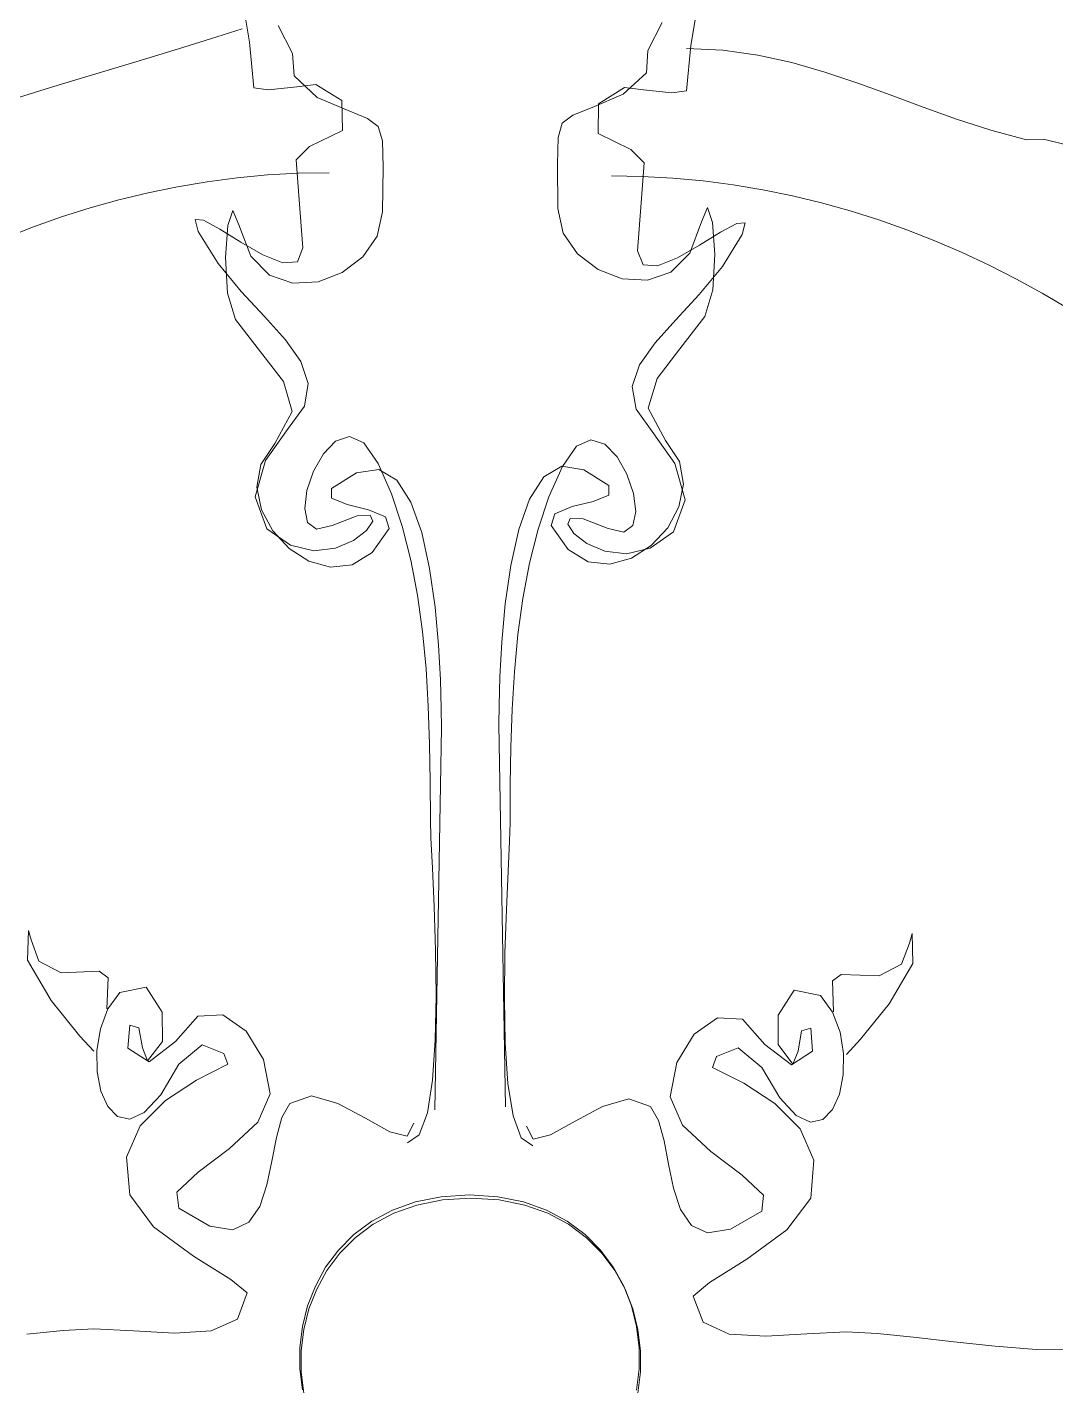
# Model space of a CAD drawing. Header units: centimetres. Extents: x -377343 to 693706, y 194584 to 813780.
# Drawn here: x 191518.46 to 191543.99, y 498829.31 to 498863.04 of the extents above; entities that cross this region are included whole.
import ezdxf

# ---------------------------------------------------------------- set-up
doc = ezdxf.new("R2010")
doc.units = ezdxf.units.CM
doc.layers.add('PIPA', color=11, linetype='Continuous')
doc.layers.add('TEXT', color=7, linetype='Continuous')

msp = doc.modelspace()

# ---------------------------------------------------------------- linework, layer by layer
at = {"layer": 'PIPA', "lineweight": 35, "extrusion": (0, 0.816497, 0.57735), "elevation": 193451.324}
msp.add_lwpolyline([(-421704.212, -325591.681), (-159560.265, -63447.734), (377343.333, -600351.331), (-158232.47, -1135927.133), (-693706.405, -600453.199), (-454216.825, -360963.619)], dxfattribs=at)
at = {"layer": 'TEXT', "color": 2, "linetype": 'Continuous', "lineweight": 13}
for p, q in [((191523.734, 498864.119), (191523.983, 498862.663)), ((191523.734, 498864.119), (191523.983, 498862.663)), ((191535.178, 498864.042), (191534.929, 498862.587)), ((191535.178, 498864.042), (191534.929, 498862.587)), ((191533.863, 498862.459), (191534.223, 498863.156)), ((191533.863, 498862.459), (191534.223, 498863.156)), ((191523.797, 498862.999), (191523.012, 498862.748)), ((191525.049, 498862.383), (191524.689, 498863.08)), ((191525.049, 498862.383), (191524.689, 498863.08)), ((191522.222, 498862.503), (191521.43, 498862.262)), ((191523.012, 498862.748), (191522.222, 498862.503)), ((191523.983, 498862.663), (191524.088, 498861.534)), ((191523.983, 498862.663), (191524.088, 498861.534)), ((191534.929, 498862.587), (191534.823, 498861.458)), ((191534.929, 498862.587), (191534.823, 498861.458)), ((191535.727, 498862.468), (191534.823, 498862.512)), ((191521.43, 498862.262), (191520.635, 498862.022)), ((191525.085, 498861.83), (191525.049, 498862.383)), ((191525.085, 498861.83), (191525.049, 498862.383)), ((191533.827, 498861.907), (191533.863, 498862.459)), ((191533.827, 498861.907), (191533.863, 498862.459)), ((191536.595, 498862.346), (191535.727, 498862.468)), ((191537.436, 498862.16), (191536.595, 498862.346)), ((191538.259, 498861.923), (191537.436, 498862.16)), ((191520.635, 498862.022), (191519.84, 498861.781)), ((191525.662, 498861.296), (191525.085, 498861.83)), ((191525.662, 498861.296), (191525.085, 498861.83)), ((191533.25, 498861.372), (191533.827, 498861.907)), ((191533.25, 498861.372), (191533.827, 498861.907)), ((191539.07, 498861.651), (191538.259, 498861.923)), ((191519.046, 498861.539), (191518.252, 498861.292)), ((191519.84, 498861.781), (191519.046, 498861.539)), ((191524.088, 498861.534), (191524.452, 498861.483)), ((191524.088, 498861.534), (191524.452, 498861.483)), ((191524.452, 498861.483), (191525.157, 498861.558)), ((191524.452, 498861.483), (191525.157, 498861.558)), ((191525.157, 498861.558), (191525.629, 498861.615)), ((191525.157, 498861.558), (191525.629, 498861.615)), ((191525.629, 498861.615), (191526.271, 498861.216)), ((191525.629, 498861.615), (191526.271, 498861.216)), ((191533.283, 498861.539), (191532.64, 498861.14)), ((191533.283, 498861.539), (191532.64, 498861.14)), ((191533.754, 498861.482), (191533.283, 498861.539)), ((191533.754, 498861.482), (191533.283, 498861.539)), ((191534.46, 498861.407), (191533.754, 498861.482)), ((191534.46, 498861.407), (191533.754, 498861.482)), ((191539.879, 498861.356), (191539.07, 498861.651)), ((191526.429, 498860.967), (191525.662, 498861.296)), ((191526.429, 498860.967), (191525.662, 498861.296)), ((191526.271, 498861.216), (191526.284, 498860.474)), ((191526.271, 498861.216), (191526.284, 498860.474)), ((191532.482, 498861.044), (191533.25, 498861.372)), ((191532.482, 498861.044), (191533.25, 498861.372)), ((191532.64, 498861.14), (191532.628, 498860.398)), ((191532.64, 498861.14), (191532.628, 498860.398)), ((191534.823, 498861.458), (191534.46, 498861.407)), ((191534.823, 498861.458), (191534.46, 498861.407)), ((191540.693, 498861.054), (191539.879, 498861.356)), ((191526.911, 498860.776), (191526.429, 498860.967)), ((191526.911, 498860.776), (191526.429, 498860.967)), ((191531.74, 498860.653), (191532.001, 498860.853)), ((191531.74, 498860.653), (191532.001, 498860.853)), ((191532.001, 498860.853), (191532.482, 498861.044)), ((191532.001, 498860.853), (191532.482, 498861.044)), ((191541.522, 498860.758), (191540.693, 498861.054)), ((191526.284, 498860.474), (191525.467, 498860.075)), ((191526.284, 498860.474), (191525.467, 498860.075)), ((191527.172, 498860.576), (191526.911, 498860.776)), ((191527.172, 498860.576), (191526.911, 498860.776)), ((191527.277, 498860.221), (191527.172, 498860.576)), ((191527.277, 498860.221), (191527.172, 498860.576)), ((191531.635, 498860.297), (191531.74, 498860.653)), ((191531.635, 498860.297), (191531.74, 498860.653)), ((191542.374, 498860.483), (191541.522, 498860.758)), ((191543.255, 498860.242), (191542.374, 498860.483)), ((191527.293, 498859.564), (191527.277, 498860.221)), ((191527.293, 498859.564), (191527.277, 498860.221)), ((191531.619, 498859.64), (191531.635, 498860.297)), ((191531.619, 498859.64), (191531.635, 498860.297)), ((191532.628, 498860.398), (191533.445, 498859.999)), ((191532.628, 498860.398), (191533.445, 498859.999)), ((191543.678, 498860.262), (191543.255, 498860.242)), ((191544.688, 498860.014), (191543.678, 498860.262)), ((191525.467, 498860.075), (191525.136, 498859.748)), ((191525.467, 498860.075), (191525.136, 498859.748)), ((191533.445, 498859.999), (191533.775, 498859.671)), ((191533.445, 498859.999), (191533.775, 498859.671)), ((191525.136, 498859.748), (191525.202, 498858.862)), ((191525.136, 498859.748), (191525.202, 498858.862)), ((191527.283, 498858.458), (191527.293, 498859.564)), ((191527.283, 498858.458), (191527.293, 498859.564)), ((191531.629, 498858.535), (191531.619, 498859.64)), ((191531.629, 498858.535), (191531.619, 498859.64)), ((191533.775, 498859.671), (191533.709, 498858.786)), ((191533.775, 498859.671), (191533.709, 498858.786)), ((191522.192, 498859.079), (191522.93, 498859.202)), ((191522.192, 498859.079), (191522.93, 498859.202)), ((191522.93, 498859.202), (191523.675, 498859.299)), ((191522.93, 498859.202), (191523.675, 498859.299)), ((191523.675, 498859.299), (191524.428, 498859.37)), ((191523.675, 498859.299), (191524.428, 498859.37)), ((191524.428, 498859.37), (191525.187, 498859.412)), ((191524.428, 498859.37), (191525.187, 498859.412)), ((191525.187, 498859.412), (191525.953, 498859.426)), ((191525.187, 498859.412), (191525.953, 498859.426)), ((191533.725, 498859.336), (191532.959, 498859.35)), ((191533.725, 498859.336), (191532.959, 498859.35)), ((191534.484, 498859.293), (191533.725, 498859.336)), ((191534.484, 498859.293), (191533.725, 498859.336)), ((191535.237, 498859.223), (191534.484, 498859.293)), ((191535.237, 498859.223), (191534.484, 498859.293)), ((191535.982, 498859.126), (191535.237, 498859.223)), ((191535.982, 498859.126), (191535.237, 498859.223)), ((191536.72, 498859.002), (191535.982, 498859.126)), ((191536.72, 498859.002), (191535.982, 498859.126)), ((191520.739, 498858.754), (191521.462, 498858.929)), ((191520.739, 498858.754), (191521.462, 498858.929)), ((191521.462, 498858.929), (191522.192, 498859.079)), ((191521.462, 498858.929), (191522.192, 498859.079)), ((191525.202, 498858.862), (191525.305, 498857.562)), ((191525.202, 498858.862), (191525.305, 498857.562)), ((191533.709, 498858.786), (191533.607, 498857.485)), ((191533.709, 498858.786), (191533.607, 498857.485)), ((191537.45, 498858.853), (191536.72, 498859.002)), ((191537.45, 498858.853), (191536.72, 498859.002)), ((191538.173, 498858.678), (191537.45, 498858.853)), ((191538.173, 498858.678), (191537.45, 498858.853)), ((191519.318, 498858.331), (191520.025, 498858.554)), ((191519.318, 498858.331), (191520.025, 498858.554)), ((191520.025, 498858.554), (191520.739, 498858.754)), ((191520.025, 498858.554), (191520.739, 498858.754)), ((191523.442, 498858.112), (191523.567, 498858.489)), ((191523.442, 498858.112), (191523.567, 498858.489)), ((191523.567, 498858.489), (191523.716, 498858.134)), ((191523.567, 498858.489), (191523.716, 498858.134)), ((191527.15, 498857.852), (191527.283, 498858.458)), ((191527.15, 498857.852), (191527.283, 498858.458)), ((191531.762, 498857.929), (191531.629, 498858.535)), ((191531.762, 498857.929), (191531.629, 498858.535)), ((191535.344, 498858.565), (191535.196, 498858.21)), ((191535.344, 498858.565), (191535.196, 498858.21)), ((191535.47, 498858.188), (191535.344, 498858.565)), ((191535.47, 498858.188), (191535.344, 498858.565)), ((191538.887, 498858.478), (191538.173, 498858.678)), ((191538.887, 498858.478), (191538.173, 498858.678)), ((191539.594, 498858.254), (191538.887, 498858.478)), ((191539.594, 498858.254), (191538.887, 498858.478)), ((191518.62, 498858.083), (191519.318, 498858.331)), ((191518.62, 498858.083), (191519.318, 498858.331)), ((191522.842, 498858.246), (191522.635, 498858.262)), ((191522.635, 498858.262), (191522.71, 498857.967)), ((191522.842, 498858.246), (191522.635, 498858.262)), ((191522.635, 498858.262), (191522.71, 498857.967)), ((191523.246, 498858.024), (191522.842, 498858.246)), ((191523.246, 498858.024), (191522.842, 498858.246)), ((191523.383, 498857.323), (191523.442, 498858.112)), ((191523.383, 498857.323), (191523.442, 498858.112)), ((191523.716, 498858.134), (191524.009, 498857.356)), ((191523.716, 498858.134), (191524.009, 498857.356)), ((191535.196, 498858.21), (191534.903, 498857.433)), ((191535.196, 498858.21), (191534.903, 498857.433)), ((191535.529, 498857.399), (191535.47, 498858.188)), ((191535.529, 498857.399), (191535.47, 498858.188)), ((191535.666, 498857.948), (191536.07, 498858.169)), ((191535.666, 498857.948), (191536.07, 498858.169)), ((191536.07, 498858.169), (191536.277, 498858.186)), ((191536.07, 498858.169), (191536.277, 498858.186)), ((191536.277, 498858.186), (191536.202, 498857.891)), ((191536.277, 498858.186), (191536.202, 498857.891)), ((191540.292, 498858.007), (191539.594, 498858.254)), ((191540.292, 498858.007), (191539.594, 498858.254)), ((191517.931, 498857.813), (191518.62, 498858.083)), ((191517.931, 498857.813), (191518.62, 498858.083)), ((191522.71, 498857.967), (191523.2, 498857.173)), ((191522.71, 498857.967), (191523.2, 498857.173)), ((191523.764, 498857.704), (191523.246, 498858.024)), ((191523.764, 498857.704), (191523.246, 498858.024)), ((191526.794, 498857.336), (191527.15, 498857.852)), ((191526.794, 498857.336), (191527.15, 498857.852)), ((191532.118, 498857.412), (191531.762, 498857.929)), ((191532.118, 498857.412), (191531.762, 498857.929)), ((191535.148, 498857.627), (191535.666, 498857.948)), ((191535.148, 498857.627), (191535.666, 498857.948)), ((191536.202, 498857.891), (191535.712, 498857.096)), ((191536.202, 498857.891), (191535.712, 498857.096)), ((191540.981, 498857.736), (191540.292, 498858.007)), ((191540.981, 498857.736), (191540.292, 498858.007)), ((191524.313, 498857.391), (191523.764, 498857.704)), ((191524.313, 498857.391), (191523.764, 498857.704)), ((191525.305, 498857.562), (191525.167, 498857.213)), ((191525.305, 498857.562), (191525.167, 498857.213)), ((191533.607, 498857.485), (191533.745, 498857.137)), ((191533.607, 498857.485), (191533.745, 498857.137)), ((191534.903, 498857.433), (191534.433, 498856.961)), ((191534.903, 498857.433), (191534.433, 498856.961)), ((191534.599, 498857.314), (191535.148, 498857.627)), ((191534.599, 498857.314), (191535.148, 498857.627)), ((191541.662, 498857.443), (191540.981, 498857.736)), ((191541.662, 498857.443), (191540.981, 498857.736)), ((191542.334, 498857.129), (191541.662, 498857.443)), ((191542.334, 498857.129), (191541.662, 498857.443)), ((191523.2, 498857.173), (191523.77, 498856.476)), ((191523.2, 498857.173), (191523.77, 498856.476)), ((191523.433, 498856.44), (191523.383, 498857.323)), ((191523.433, 498856.44), (191523.383, 498857.323)), ((191524.009, 498857.356), (191524.479, 498856.885)), ((191524.009, 498857.356), (191524.479, 498856.885)), ((191524.808, 498857.192), (191524.313, 498857.391)), ((191524.808, 498857.192), (191524.313, 498857.391)), ((191525.167, 498857.213), (191524.808, 498857.192)), ((191525.167, 498857.213), (191524.808, 498857.192)), ((191526.283, 498856.945), (191526.794, 498857.336)), ((191526.283, 498856.945), (191526.794, 498857.336)), ((191532.629, 498857.021), (191532.118, 498857.412)), ((191532.629, 498857.021), (191532.118, 498857.412)), ((191533.745, 498857.137), (191534.104, 498857.115)), ((191533.745, 498857.137), (191534.104, 498857.115)), ((191534.104, 498857.115), (191534.599, 498857.314)), ((191534.104, 498857.115), (191534.599, 498857.314)), ((191535.712, 498857.096), (191535.141, 498856.4)), ((191535.712, 498857.096), (191535.141, 498856.4)), ((191535.479, 498856.516), (191535.529, 498857.399)), ((191535.479, 498856.516), (191535.529, 498857.399)), ((191542.997, 498856.793), (191542.334, 498857.129)), ((191542.997, 498856.793), (191542.334, 498857.129)), ((191524.479, 498856.885), (191525.058, 498856.683)), ((191524.479, 498856.885), (191525.058, 498856.683)), ((191525.682, 498856.715), (191526.283, 498856.945)), ((191525.682, 498856.715), (191526.283, 498856.945)), ((191533.23, 498856.791), (191532.629, 498857.021)), ((191533.23, 498856.791), (191532.629, 498857.021)), ((191533.853, 498856.759), (191533.23, 498856.791)), ((191533.853, 498856.759), (191533.23, 498856.791)), ((191534.433, 498856.961), (191533.853, 498856.759)), ((191534.433, 498856.961), (191533.853, 498856.759)), ((191543.651, 498856.436), (191542.997, 498856.793)), ((191543.651, 498856.436), (191542.997, 498856.793)), ((191523.635, 498855.783), (191523.433, 498856.44)), ((191523.635, 498855.783), (191523.433, 498856.44)), ((191523.77, 498856.476), (191524.351, 498855.854)), ((191523.77, 498856.476), (191524.351, 498855.854)), ((191525.058, 498856.683), (191525.682, 498856.715)), ((191525.058, 498856.683), (191525.682, 498856.715)), ((191535.277, 498855.859), (191535.479, 498856.516)), ((191535.277, 498855.859), (191535.479, 498856.516)), ((191544.295, 498856.059), (191543.651, 498856.436)), ((191544.295, 498856.059), (191543.651, 498856.436)), ((191535.141, 498856.4), (191534.561, 498855.777)), ((191535.141, 498856.4), (191534.561, 498855.777)), ((191524.254, 498854.982), (191523.635, 498855.783)), ((191524.254, 498854.982), (191523.635, 498855.783)), ((191524.351, 498855.854), (191524.869, 498855.281)), ((191524.351, 498855.854), (191524.869, 498855.281)), ((191534.561, 498855.777), (191534.043, 498855.205)), ((191534.561, 498855.777), (191534.043, 498855.205)), ((191534.658, 498855.058), (191535.277, 498855.859)), ((191534.658, 498855.058), (191535.277, 498855.859)), ((191524.869, 498855.281), (191525.254, 498854.736)), ((191524.869, 498855.281), (191525.254, 498854.736)), ((191534.043, 498855.205), (191533.658, 498854.66)), ((191534.043, 498855.205), (191533.658, 498854.66)), ((191534.091, 498854.319), (191534.658, 498855.058)), ((191534.091, 498854.319), (191534.658, 498855.058)), ((191524.821, 498854.242), (191524.254, 498854.982)), ((191524.821, 498854.242), (191524.254, 498854.982)), ((191525.254, 498854.736), (191525.435, 498854.193)), ((191525.254, 498854.736), (191525.435, 498854.193)), ((191533.658, 498854.66), (191533.477, 498854.117)), ((191533.658, 498854.66), (191533.477, 498854.117)), ((191525.037, 498853.502), (191524.821, 498854.242)), ((191525.037, 498853.502), (191524.821, 498854.242)), ((191525.435, 498854.193), (191525.341, 498853.63)), ((191525.435, 498854.193), (191525.341, 498853.63)), ((191533.477, 498854.117), (191533.571, 498853.553)), ((191533.477, 498854.117), (191533.571, 498853.553)), ((191533.875, 498853.579), (191534.091, 498854.319)), ((191533.875, 498853.579), (191534.091, 498854.319)), ((191524.608, 498852.702), (191525.037, 498853.502)), ((191524.608, 498852.702), (191525.037, 498853.502)), ((191525.341, 498853.63), (191524.899, 498853.021)), ((191525.341, 498853.63), (191524.899, 498853.021)), ((191533.571, 498853.553), (191534.013, 498852.945)), ((191533.571, 498853.553), (191534.013, 498852.945)), ((191534.304, 498852.778), (191533.875, 498853.579)), ((191534.304, 498852.778), (191533.875, 498853.579)), ((191524.26, 498852.181), (191524.608, 498852.702)), ((191524.26, 498852.181), (191524.608, 498852.702)), ((191524.899, 498853.021), (191524.377, 498852.283)), ((191524.899, 498853.021), (191524.377, 498852.283)), ((191525.812, 498852.451), (191526.117, 498852.762)), ((191525.812, 498852.451), (191526.117, 498852.762)), ((191526.117, 498852.762), (191526.46, 498852.875)), ((191526.117, 498852.762), (191526.46, 498852.875)), ((191526.46, 498852.875), (191526.818, 498852.717)), ((191526.46, 498852.875), (191526.818, 498852.717)), ((191526.818, 498852.717), (191527.169, 498852.211)), ((191526.818, 498852.717), (191527.169, 498852.211)), ((191532.452, 498852.799), (191532.094, 498852.641)), ((191532.452, 498852.799), (191532.094, 498852.641)), ((191532.795, 498852.685), (191532.452, 498852.799)), ((191532.795, 498852.685), (191532.452, 498852.799)), ((191534.013, 498852.945), (191534.535, 498852.206)), ((191534.013, 498852.945), (191534.535, 498852.206)), ((191534.651, 498852.257), (191534.304, 498852.778)), ((191534.651, 498852.257), (191534.304, 498852.778)), ((191525.568, 498852.018), (191525.812, 498852.451)), ((191525.568, 498852.018), (191525.812, 498852.451)), ((191532.094, 498852.641), (191531.743, 498852.134)), ((191532.094, 498852.641), (191531.743, 498852.134)), ((191533.099, 498852.374), (191532.795, 498852.685)), ((191533.099, 498852.374), (191532.795, 498852.685)), ((191533.344, 498851.942), (191533.099, 498852.374)), ((191533.344, 498851.942), (191533.099, 498852.374)), ((191524.377, 498852.283), (191524.124, 498851.382)), ((191524.377, 498852.283), (191524.124, 498851.382)), ((191524.164, 498851.619), (191524.26, 498852.181)), ((191524.164, 498851.619), (191524.26, 498852.181)), ((191527.186, 498852.062), (191526.635, 498851.972)), ((191527.186, 498852.062), (191526.635, 498851.972)), ((191527.169, 498852.211), (191527.501, 498851.455)), ((191527.169, 498852.211), (191527.501, 498851.455)), ((191527.632, 498851.797), (191527.186, 498852.062)), ((191527.632, 498851.797), (191527.186, 498852.062)), ((191531.28, 498851.873), (191531.726, 498852.138)), ((191531.28, 498851.873), (191531.726, 498852.138)), ((191531.743, 498852.134), (191531.411, 498851.379)), ((191531.743, 498852.134), (191531.411, 498851.379)), ((191531.726, 498852.138), (191532.277, 498852.048)), ((191531.726, 498852.138), (191532.277, 498852.048)), ((191532.277, 498852.048), (191532.898, 498851.659)), ((191532.277, 498852.048), (191532.898, 498851.659)), ((191534.535, 498852.206), (191534.787, 498851.305)), ((191534.535, 498852.206), (191534.787, 498851.305)), ((191534.748, 498851.695), (191534.651, 498852.257)), ((191534.748, 498851.695), (191534.651, 498852.257)), ((191525.406, 498851.539), (191525.568, 498852.018)), ((191525.406, 498851.539), (191525.568, 498852.018)), ((191526.635, 498851.972), (191526.014, 498851.583)), ((191526.635, 498851.972), (191526.014, 498851.583)), ((191527.984, 498851.25), (191527.632, 498851.797)), ((191527.984, 498851.25), (191527.632, 498851.797)), ((191530.928, 498851.326), (191531.28, 498851.873)), ((191530.928, 498851.326), (191531.28, 498851.873)), ((191533.505, 498851.463), (191533.344, 498851.942)), ((191533.505, 498851.463), (191533.344, 498851.942)), ((191534.636, 498851.133), (191534.748, 498851.695)), ((191534.636, 498851.133), (191534.748, 498851.695)), ((191524.124, 498851.382), (191524.413, 498850.589)), ((191524.124, 498851.382), (191524.413, 498850.589)), ((191524.276, 498851.056), (191524.164, 498851.619)), ((191524.276, 498851.056), (191524.164, 498851.619)), ((191525.35, 498851.09), (191525.406, 498851.539)), ((191525.35, 498851.09), (191525.406, 498851.539)), ((191526.014, 498851.583), (191526.016, 498851.345)), ((191526.014, 498851.583), (191526.016, 498851.345)), ((191526.016, 498851.345), (191526.402, 498851.192)), ((191526.016, 498851.345), (191526.402, 498851.192)), ((191527.501, 498851.455), (191527.771, 498850.653)), ((191527.501, 498851.455), (191527.771, 498850.653)), ((191531.411, 498851.379), (191531.141, 498850.577)), ((191531.411, 498851.379), (191531.141, 498850.577)), ((191532.896, 498851.421), (191532.51, 498851.268)), ((191532.896, 498851.421), (191532.51, 498851.268)), ((191532.898, 498851.659), (191532.896, 498851.421)), ((191532.898, 498851.659), (191532.896, 498851.421)), ((191533.562, 498851.013), (191533.505, 498851.463)), ((191533.562, 498851.013), (191533.505, 498851.463)), ((191524.556, 498850.535), (191524.276, 498851.056)), ((191524.556, 498850.535), (191524.276, 498851.056)), ((191525.421, 498850.745), (191525.35, 498851.09)), ((191525.421, 498850.745), (191525.35, 498851.09)), ((191526.402, 498851.192), (191526.929, 498851.059)), ((191526.402, 498851.192), (191526.929, 498851.059)), ((191526.929, 498851.059), (191527.357, 498850.882)), ((191526.929, 498851.059), (191527.357, 498850.882)), ((191528.252, 498850.493), (191527.984, 498851.25)), ((191528.252, 498850.493), (191527.984, 498851.25)), ((191530.66, 498850.57), (191530.928, 498851.326)), ((191530.66, 498850.57), (191530.928, 498851.326)), ((191531.983, 498851.136), (191531.555, 498850.958)), ((191531.983, 498851.136), (191531.555, 498850.958)), ((191532.51, 498851.268), (191531.983, 498851.136)), ((191532.51, 498851.268), (191531.983, 498851.136)), ((191533.491, 498850.668), (191533.562, 498851.013)), ((191533.491, 498850.668), (191533.562, 498851.013)), ((191534.356, 498850.612), (191534.636, 498851.133)), ((191534.356, 498850.612), (191534.636, 498851.133)), ((191534.787, 498851.305), (191534.499, 498850.513)), ((191534.787, 498851.305), (191534.499, 498850.513)), ((191525.641, 498850.58), (191525.421, 498850.745)), ((191525.641, 498850.58), (191525.421, 498850.745)), ((191526.034, 498850.67), (191525.641, 498850.58)), ((191526.034, 498850.67), (191525.641, 498850.58)), ((191526.654, 498850.91), (191526.034, 498850.67)), ((191526.654, 498850.91), (191526.034, 498850.67)), ((191526.974, 498850.922), (191526.654, 498850.91)), ((191526.974, 498850.922), (191526.654, 498850.91)), ((191526.886, 498850.543), (191527.037, 498850.775)), ((191526.886, 498850.543), (191527.037, 498850.775)), ((191527.037, 498850.775), (191526.974, 498850.922)), ((191527.037, 498850.775), (191526.974, 498850.922)), ((191527.357, 498850.882), (191527.446, 498850.594)), ((191527.357, 498850.882), (191527.446, 498850.594)), ((191531.555, 498850.958), (191531.466, 498850.67)), ((191531.555, 498850.958), (191531.466, 498850.67)), ((191531.466, 498850.67), (191531.885, 498850.075)), ((191531.466, 498850.67), (191531.885, 498850.075)), ((191531.875, 498850.699), (191531.938, 498850.845)), ((191531.875, 498850.699), (191531.938, 498850.845)), ((191532.026, 498850.467), (191531.875, 498850.699)), ((191532.026, 498850.467), (191531.875, 498850.699)), ((191531.938, 498850.845), (191532.258, 498850.834)), ((191531.938, 498850.845), (191532.258, 498850.834)), ((191532.258, 498850.834), (191532.878, 498850.594)), ((191532.258, 498850.834), (191532.878, 498850.594)), ((191524.413, 498850.589), (191524.994, 498850.181)), ((191524.413, 498850.589), (191524.994, 498850.181)), ((191524.963, 498850.097), (191524.556, 498850.535)), ((191524.963, 498850.097), (191524.556, 498850.535)), ((191526.564, 498850.296), (191526.886, 498850.543)), ((191526.564, 498850.296), (191526.886, 498850.543)), ((191527.446, 498850.594), (191527.027, 498849.998)), ((191527.446, 498850.594), (191527.027, 498849.998)), ((191527.771, 498850.653), (191527.986, 498849.811)), ((191527.771, 498850.653), (191527.986, 498849.811)), ((191528.449, 498849.601), (191528.252, 498850.493)), ((191528.449, 498849.601), (191528.252, 498850.493)), ((191530.463, 498849.677), (191530.66, 498850.57)), ((191530.463, 498849.677), (191530.66, 498850.57)), ((191531.141, 498850.577), (191530.926, 498849.735)), ((191531.141, 498850.577), (191530.926, 498849.735)), ((191532.348, 498850.22), (191532.026, 498850.467)), ((191532.348, 498850.22), (191532.026, 498850.467)), ((191532.878, 498850.594), (191533.271, 498850.503)), ((191532.878, 498850.594), (191533.271, 498850.503)), ((191533.271, 498850.503), (191533.491, 498850.668)), ((191533.271, 498850.503), (191533.491, 498850.668)), ((191534.499, 498850.513), (191533.918, 498850.104)), ((191534.499, 498850.513), (191533.918, 498850.104)), ((191533.949, 498850.174), (191534.356, 498850.612)), ((191533.949, 498850.174), (191534.356, 498850.612)), ((191525.454, 498849.783), (191524.963, 498850.097)), ((191525.454, 498849.783), (191524.963, 498850.097)), ((191524.994, 498850.181), (191525.575, 498850.043)), ((191524.994, 498850.181), (191525.575, 498850.043)), ((191525.575, 498850.043), (191526.112, 498850.106)), ((191525.575, 498850.043), (191526.112, 498850.106)), ((191526.112, 498850.106), (191526.564, 498850.296)), ((191526.112, 498850.106), (191526.564, 498850.296)), ((191527.027, 498849.998), (191526.528, 498849.692)), ((191527.027, 498849.998), (191526.528, 498849.692)), ((191531.885, 498850.075), (191532.384, 498849.769)), ((191531.885, 498850.075), (191532.384, 498849.769)), ((191532.8, 498850.029), (191532.348, 498850.22)), ((191532.8, 498850.029), (191532.348, 498850.22)), ((191533.337, 498849.967), (191532.8, 498850.029)), ((191533.337, 498849.967), (191532.8, 498850.029)), ((191533.918, 498850.104), (191533.337, 498849.967)), ((191533.918, 498850.104), (191533.337, 498849.967)), ((191533.458, 498849.859), (191533.949, 498850.174)), ((191533.458, 498849.859), (191533.949, 498850.174)), ((191525.99, 498849.634), (191525.454, 498849.783)), ((191525.99, 498849.634), (191525.454, 498849.783)), ((191526.528, 498849.692), (191525.99, 498849.634)), ((191526.528, 498849.692), (191525.99, 498849.634)), ((191527.986, 498849.811), (191528.151, 498848.936)), ((191527.986, 498849.811), (191528.151, 498848.936)), ((191530.327, 498848.721), (191530.463, 498849.677)), ((191530.327, 498848.721), (191530.463, 498849.677)), ((191530.926, 498849.735), (191530.761, 498848.86)), ((191530.926, 498849.735), (191530.761, 498848.86)), ((191532.384, 498849.769), (191532.922, 498849.711)), ((191532.384, 498849.769), (191532.922, 498849.711)), ((191532.922, 498849.711), (191533.458, 498849.859)), ((191532.922, 498849.711), (191533.458, 498849.859)), ((191528.584, 498848.645), (191528.449, 498849.601)), ((191528.584, 498848.645), (191528.449, 498849.601)), ((191528.151, 498848.936), (191528.274, 498848.035)), ((191528.151, 498848.936), (191528.274, 498848.035)), ((191530.241, 498847.775), (191530.327, 498848.721)), ((191530.241, 498847.775), (191530.327, 498848.721)), ((191530.761, 498848.86), (191530.638, 498847.959)), ((191530.761, 498848.86), (191530.638, 498847.959)), ((191528.67, 498847.699), (191528.584, 498848.645)), ((191528.67, 498847.699), (191528.584, 498848.645)), ((191528.274, 498848.035), (191528.36, 498847.114)), ((191528.274, 498848.035), (191528.36, 498847.114)), ((191528.718, 498846.835), (191528.67, 498847.699)), ((191528.718, 498846.835), (191528.67, 498847.699)), ((191530.194, 498846.911), (191530.241, 498847.775)), ((191530.194, 498846.911), (191530.241, 498847.775)), ((191530.638, 498847.959), (191530.552, 498847.038)), ((191530.638, 498847.959), (191530.552, 498847.038)), ((191528.36, 498847.114), (191528.416, 498846.181)), ((191528.36, 498847.114), (191528.416, 498846.181)), ((191530.552, 498847.038), (191530.496, 498846.105)), ((191530.552, 498847.038), (191530.496, 498846.105)), ((191528.738, 498846.127), (191528.718, 498846.835)), ((191528.738, 498846.127), (191528.718, 498846.835)), ((191530.173, 498846.204), (191530.194, 498846.911)), ((191530.173, 498846.204), (191530.194, 498846.911)), ((191528.416, 498846.181), (191528.448, 498845.242)), ((191528.416, 498846.181), (191528.448, 498845.242)), ((191528.743, 498845.648), (191528.738, 498846.127)), ((191528.743, 498845.648), (191528.738, 498846.127)), ((191530.169, 498845.725), (191530.173, 498846.204)), ((191530.169, 498845.725), (191530.173, 498846.204)), ((191530.496, 498846.105), (191530.463, 498845.166)), ((191530.496, 498846.105), (191530.463, 498845.166)), ((191528.581, 498836.162), (191528.743, 498845.648)), ((191528.581, 498836.162), (191528.743, 498845.648)), ((191530.331, 498836.239), (191530.169, 498845.725)), ((191530.331, 498836.239), (191530.169, 498845.725)), ((191528.448, 498845.242), (191528.463, 498844.304)), ((191528.448, 498845.242), (191528.463, 498844.304)), ((191530.463, 498845.166), (191530.449, 498844.227)), ((191530.463, 498845.166), (191530.449, 498844.227)), ((191528.463, 498844.304), (191528.467, 498843.373)), ((191528.463, 498844.304), (191528.467, 498843.373)), ((191530.449, 498844.227), (191530.445, 498843.297)), ((191530.449, 498844.227), (191530.445, 498843.297)), ((191528.467, 498843.373), (191528.481, 498842.912)), ((191528.467, 498843.373), (191528.481, 498842.912)), ((191530.445, 498843.297), (191530.431, 498842.836)), ((191530.445, 498843.297), (191530.431, 498842.836)), ((191528.481, 498842.912), (191528.517, 498842.165)), ((191528.481, 498842.912), (191528.517, 498842.165)), ((191530.431, 498842.836), (191530.395, 498842.089)), ((191530.431, 498842.836), (191530.395, 498842.089)), ((191528.517, 498842.165), (191528.559, 498841.21)), ((191528.517, 498842.165), (191528.559, 498841.21)), ((191530.395, 498842.089), (191530.353, 498841.134)), ((191530.395, 498842.089), (191530.353, 498841.134)), ((191528.559, 498841.21), (191528.594, 498840.128)), ((191528.559, 498841.21), (191528.594, 498840.128)), ((191530.353, 498841.134), (191530.318, 498840.051)), ((191530.353, 498841.134), (191530.318, 498840.051)), ((191518.474, 498839.874), (191518.494, 498840.617)), ((191518.474, 498839.874), (191518.494, 498840.617)), ((191518.494, 498840.617), (191518.56, 498840.379)), ((191518.494, 498840.617), (191518.56, 498840.379)), ((191518.56, 498840.379), (191518.752, 498839.854)), ((191518.56, 498840.379), (191518.752, 498839.854)), ((191540.352, 498840.303), (191540.159, 498839.778)), ((191540.352, 498840.303), (191540.159, 498839.778)), ((191540.418, 498840.54), (191540.352, 498840.303)), ((191540.418, 498840.54), (191540.352, 498840.303)), ((191540.438, 498839.798), (191540.418, 498840.54)), ((191540.438, 498839.798), (191540.418, 498840.54)), ((191528.594, 498840.128), (191528.608, 498838.995)), ((191528.594, 498840.128), (191528.608, 498838.995)), ((191530.318, 498840.051), (191530.303, 498838.919)), ((191530.318, 498840.051), (191530.303, 498838.919)), ((191519.062, 498838.874), (191518.474, 498839.874)), ((191519.062, 498838.874), (191518.474, 498839.874)), ((191518.752, 498839.854), (191519.305, 498839.563)), ((191518.752, 498839.854), (191519.305, 498839.563)), ((191519.305, 498839.563), (191520.248, 498839.602)), ((191519.305, 498839.563), (191520.248, 498839.602)), ((191520.248, 498839.602), (191520.47, 498839.443)), ((191520.248, 498839.602), (191520.47, 498839.443)), ((191540.159, 498839.778), (191539.607, 498839.486)), ((191540.159, 498839.778), (191539.607, 498839.486)), ((191539.85, 498838.797), (191540.438, 498839.798)), ((191539.85, 498838.797), (191540.438, 498839.798)), ((191520.47, 498839.443), (191520.44, 498838.671)), ((191520.47, 498839.443), (191520.44, 498838.671)), ((191520.764, 498839.076), (191521.416, 498839.211)), ((191520.764, 498839.076), (191521.416, 498839.211)), ((191521.416, 498839.211), (191521.815, 498838.59)), ((191521.416, 498839.211), (191521.815, 498838.59)), ((191538.664, 498839.525), (191538.442, 498839.366)), ((191538.664, 498839.525), (191538.442, 498839.366)), ((191538.442, 498839.366), (191538.472, 498838.594)), ((191538.442, 498839.366), (191538.472, 498838.594)), ((191539.607, 498839.486), (191538.664, 498839.525)), ((191539.607, 498839.486), (191538.664, 498839.525)), ((191519.771, 498837.994), (191519.062, 498838.874)), ((191519.771, 498837.994), (191519.062, 498838.874)), ((191520.468, 498838.666), (191520.764, 498839.076)), ((191520.468, 498838.666), (191520.764, 498839.076)), ((191528.608, 498838.995), (191528.589, 498837.892)), ((191528.608, 498838.995), (191528.589, 498837.892)), ((191530.303, 498838.919), (191530.323, 498837.816)), ((191530.303, 498838.919), (191530.323, 498837.816)), ((191537.496, 498839.135), (191537.097, 498838.513)), ((191537.496, 498839.135), (191537.097, 498838.513)), ((191538.148, 498839), (191537.496, 498839.135)), ((191538.148, 498839), (191537.496, 498839.135)), ((191538.444, 498838.589), (191538.148, 498839)), ((191538.444, 498838.589), (191538.148, 498839)), ((191520.28, 498838.171), (191520.468, 498838.666)), ((191520.28, 498838.171), (191520.468, 498838.666)), ((191521.815, 498838.59), (191521.818, 498837.86)), ((191521.815, 498838.59), (191521.818, 498837.86)), ((191538.632, 498838.094), (191538.444, 498838.589)), ((191538.632, 498838.094), (191538.444, 498838.589)), ((191539.141, 498837.918), (191539.85, 498838.797)), ((191539.141, 498837.918), (191539.85, 498838.797)), ((191521.008, 498838.265), (191520.959, 498837.692)), ((191521.008, 498838.265), (191520.959, 498837.692)), ((191521.237, 498838.202), (191521.008, 498838.265)), ((191521.237, 498838.202), (191521.008, 498838.265)), ((191521.322, 498837.698), (191521.237, 498838.202)), ((191521.322, 498837.698), (191521.237, 498838.202)), ((191522.143, 498837.86), (191522.698, 498838.488)), ((191522.143, 498837.86), (191522.698, 498838.488)), ((191522.698, 498838.488), (191523.32, 498838.524)), ((191522.698, 498838.488), (191523.32, 498838.524)), ((191523.32, 498838.524), (191523.9, 498838.117)), ((191523.32, 498838.524), (191523.9, 498838.117)), ((191535.591, 498838.448), (191535.012, 498838.041)), ((191535.591, 498838.448), (191535.012, 498838.041)), ((191536.213, 498838.412), (191535.591, 498838.448)), ((191536.213, 498838.412), (191535.591, 498838.448)), ((191536.769, 498837.784), (191536.213, 498838.412)), ((191536.769, 498837.784), (191536.213, 498838.412)), ((191537.097, 498838.513), (191537.094, 498837.784)), ((191537.097, 498838.513), (191537.094, 498837.784)), ((191520.116, 498837.617), (191519.771, 498837.994)), ((191520.116, 498837.617), (191519.771, 498837.994)), ((191520.193, 498837.637), (191520.28, 498838.171)), ((191520.193, 498837.637), (191520.28, 498838.171)), ((191521.818, 498837.86), (191521.452, 498837.376)), ((191521.818, 498837.86), (191521.452, 498837.376)), ((191521.488, 498837.353), (191522.143, 498837.86)), ((191521.488, 498837.353), (191522.143, 498837.86)), ((191523.9, 498838.117), (191524.327, 498837.414)), ((191523.9, 498838.117), (191524.327, 498837.414)), ((191528.589, 498837.892), (191528.522, 498836.897)), ((191528.589, 498837.892), (191528.522, 498836.897)), ((191535.012, 498838.041), (191534.585, 498837.337)), ((191535.012, 498838.041), (191534.585, 498837.337)), ((191537.59, 498837.622), (191537.675, 498838.126)), ((191537.59, 498837.622), (191537.675, 498838.126)), ((191537.675, 498838.126), (191537.904, 498838.189)), ((191537.675, 498838.126), (191537.904, 498838.189)), ((191537.904, 498838.189), (191537.952, 498837.616)), ((191537.904, 498838.189), (191537.952, 498837.616)), ((191538.719, 498837.56), (191538.632, 498838.094)), ((191538.719, 498837.56), (191538.632, 498838.094)), ((191538.796, 498837.54), (191539.141, 498837.918)), ((191538.796, 498837.54), (191539.141, 498837.918)), ((191520.2, 498837.107), (191520.193, 498837.637)), ((191520.2, 498837.107), (191520.193, 498837.637)), ((191520.959, 498837.692), (191521.488, 498837.353)), ((191520.959, 498837.692), (191521.488, 498837.353)), ((191521.452, 498837.376), (191521.322, 498837.698)), ((191521.452, 498837.376), (191521.322, 498837.698)), ((191522.809, 498837.779), (191522.224, 498837.293)), ((191522.809, 498837.779), (191522.224, 498837.293)), ((191523.341, 498837.563), (191522.809, 498837.779)), ((191523.341, 498837.563), (191522.809, 498837.779)), ((191523.44, 498837.293), (191523.341, 498837.563)), ((191523.44, 498837.293), (191523.341, 498837.563)), ((191530.323, 498837.816), (191530.39, 498836.82)), ((191530.323, 498837.816), (191530.39, 498836.82)), ((191535.571, 498837.486), (191536.103, 498837.703)), ((191535.571, 498837.486), (191536.103, 498837.703)), ((191536.103, 498837.703), (191536.688, 498837.216)), ((191536.103, 498837.703), (191536.688, 498837.216)), ((191537.424, 498837.276), (191536.769, 498837.784)), ((191537.424, 498837.276), (191536.769, 498837.784)), ((191537.094, 498837.784), (191537.46, 498837.3)), ((191537.094, 498837.784), (191537.46, 498837.3)), ((191537.952, 498837.616), (191537.424, 498837.276)), ((191537.952, 498837.616), (191537.424, 498837.276)), ((191537.46, 498837.3), (191537.59, 498837.622)), ((191537.46, 498837.3), (191537.59, 498837.622)), ((191538.712, 498837.031), (191538.719, 498837.56)), ((191538.712, 498837.031), (191538.719, 498837.56)), ((191522.224, 498837.293), (191521.777, 498836.537)), ((191522.224, 498837.293), (191521.777, 498836.537)), ((191522.665, 498836.901), (191523.44, 498837.293)), ((191522.665, 498836.901), (191523.44, 498837.293)), ((191524.327, 498837.414), (191524.494, 498836.563)), ((191524.327, 498837.414), (191524.494, 498836.563)), ((191534.585, 498837.337), (191534.418, 498836.487)), ((191534.585, 498837.337), (191534.418, 498836.487)), ((191535.472, 498837.216), (191535.571, 498837.486)), ((191535.472, 498837.216), (191535.571, 498837.486)), ((191536.246, 498836.824), (191535.472, 498837.216)), ((191536.246, 498836.824), (191535.472, 498837.216)), ((191536.688, 498837.216), (191537.135, 498836.461)), ((191536.688, 498837.216), (191537.135, 498836.461)), ((191520.293, 498836.628), (191520.2, 498837.107)), ((191520.293, 498836.628), (191520.2, 498837.107)), ((191521.895, 498836.396), (191522.665, 498836.901)), ((191521.895, 498836.396), (191522.665, 498836.901)), ((191528.522, 498836.897), (191528.394, 498836.088)), ((191528.522, 498836.897), (191528.394, 498836.088)), ((191538.619, 498836.552), (191538.712, 498837.031)), ((191538.619, 498836.552), (191538.712, 498837.031)), ((191520.464, 498836.243), (191520.293, 498836.628)), ((191520.464, 498836.243), (191520.293, 498836.628)), ((191521.777, 498836.537), (191521.37, 498836.099)), ((191521.777, 498836.537), (191521.37, 498836.099)), ((191524.494, 498836.563), (191524.188, 498835.855)), ((191524.494, 498836.563), (191524.188, 498835.855)), ((191524.98, 498836.32), (191525.518, 498836.509)), ((191524.98, 498836.32), (191525.518, 498836.509)), ((191525.518, 498836.509), (191526.175, 498836.32)), ((191525.518, 498836.509), (191526.175, 498836.32)), ((191530.39, 498836.82), (191530.518, 498836.012)), ((191530.39, 498836.82), (191530.518, 498836.012)), ((191537.017, 498836.32), (191536.246, 498836.824)), ((191537.017, 498836.32), (191536.246, 498836.824)), ((191538.448, 498836.167), (191538.619, 498836.552)), ((191538.448, 498836.167), (191538.619, 498836.552)), ((191520.705, 498835.997), (191520.464, 498836.243)), ((191520.705, 498835.997), (191520.464, 498836.243)), ((191521.268, 498835.763), (191521.895, 498836.396)), ((191521.268, 498835.763), (191521.895, 498836.396)), ((191524.782, 498835.974), (191524.98, 498836.32)), ((191524.782, 498835.974), (191524.98, 498836.32)), ((191526.175, 498836.32), (191526.855, 498835.955)), ((191526.175, 498836.32), (191526.855, 498835.955)), ((191532.736, 498836.243), (191532.057, 498835.878)), ((191532.736, 498836.243), (191532.057, 498835.878)), ((191533.394, 498836.432), (191532.736, 498836.243)), ((191533.394, 498836.432), (191532.736, 498836.243)), ((191533.932, 498836.243), (191533.394, 498836.432)), ((191533.932, 498836.243), (191533.394, 498836.432)), ((191534.13, 498835.898), (191533.932, 498836.243)), ((191534.13, 498835.898), (191533.932, 498836.243)), ((191534.418, 498836.487), (191534.724, 498835.779)), ((191534.418, 498836.487), (191534.724, 498835.779)), ((191537.644, 498835.687), (191537.017, 498836.32)), ((191537.644, 498835.687), (191537.017, 498836.32)), ((191537.135, 498836.461), (191537.542, 498836.023)), ((191537.135, 498836.461), (191537.542, 498836.023)), ((191538.206, 498835.92), (191538.448, 498836.167)), ((191538.206, 498835.92), (191538.448, 498836.167)), ((191521.01, 498835.934), (191520.705, 498835.997)), ((191521.01, 498835.934), (191520.705, 498835.997)), ((191521.37, 498836.099), (191521.01, 498835.934)), ((191521.37, 498836.099), (191521.01, 498835.934)), ((191524.188, 498835.855), (191523.485, 498835.202)), ((191524.188, 498835.855), (191523.485, 498835.202)), ((191524.646, 498835.474), (191524.782, 498835.974)), ((191524.646, 498835.474), (191524.782, 498835.974)), ((191526.855, 498835.955), (191527.461, 498835.617)), ((191526.855, 498835.955), (191527.461, 498835.617)), ((191527.895, 498835.509), (191528.061, 498835.833)), ((191527.895, 498835.509), (191528.061, 498835.833)), ((191528.394, 498836.088), (191528.191, 498835.545)), ((191528.394, 498836.088), (191528.191, 498835.545)), ((191530.518, 498836.012), (191530.721, 498835.469)), ((191530.518, 498836.012), (191530.721, 498835.469)), ((191532.057, 498835.878), (191531.451, 498835.541)), ((191532.057, 498835.878), (191531.451, 498835.541)), ((191534.265, 498835.397), (191534.13, 498835.898)), ((191534.265, 498835.397), (191534.13, 498835.898)), ((191537.542, 498836.023), (191537.902, 498835.858)), ((191537.542, 498836.023), (191537.902, 498835.858)), ((191537.902, 498835.858), (191538.206, 498835.92)), ((191537.902, 498835.858), (191538.206, 498835.92)), ((191520.926, 498834.986), (191521.268, 498835.763)), ((191520.926, 498834.986), (191521.268, 498835.763)), ((191527.461, 498835.617), (191527.895, 498835.509)), ((191527.461, 498835.617), (191527.895, 498835.509)), ((191528.191, 498835.545), (191527.899, 498835.347)), ((191528.191, 498835.545), (191527.899, 498835.347)), ((191531.017, 498835.433), (191530.851, 498835.757)), ((191531.017, 498835.433), (191530.851, 498835.757)), ((191531.451, 498835.541), (191531.017, 498835.433)), ((191531.451, 498835.541), (191531.017, 498835.433)), ((191534.724, 498835.779), (191535.427, 498835.126)), ((191534.724, 498835.779), (191535.427, 498835.126)), ((191537.986, 498834.91), (191537.644, 498835.687)), ((191537.986, 498834.91), (191537.644, 498835.687)), ((191523.485, 498835.202), (191522.708, 498834.619)), ((191523.485, 498835.202), (191522.708, 498834.619)), ((191524.536, 498834.89), (191524.646, 498835.474)), ((191524.536, 498834.89), (191524.646, 498835.474)), ((191530.721, 498835.469), (191531.013, 498835.27)), ((191530.721, 498835.469), (191531.013, 498835.27)), ((191534.376, 498834.814), (191534.265, 498835.397)), ((191534.376, 498834.814), (191534.265, 498835.397)), ((191521.008, 498834.049), (191520.926, 498834.986)), ((191521.008, 498834.049), (191520.926, 498834.986)), ((191524.411, 498834.297), (191524.536, 498834.89)), ((191524.411, 498834.297), (191524.536, 498834.89)), ((191535.427, 498835.126), (191536.204, 498834.543)), ((191535.427, 498835.126), (191536.204, 498834.543)), ((191537.904, 498833.973), (191537.986, 498834.91)), ((191537.904, 498833.973), (191537.986, 498834.91)), ((191522.708, 498834.619), (191522.18, 498834.121)), ((191522.708, 498834.619), (191522.18, 498834.121)), ((191534.501, 498834.22), (191534.376, 498834.814)), ((191534.501, 498834.22), (191534.376, 498834.814)), ((191536.204, 498834.543), (191536.732, 498834.045)), ((191536.204, 498834.543), (191536.732, 498834.045)), ((191524.234, 498833.766), (191524.411, 498834.297)), ((191524.234, 498833.766), (191524.411, 498834.297)), ((191534.678, 498833.69), (191534.501, 498834.22)), ((191534.678, 498833.69), (191534.501, 498834.22)), ((191521.6, 498833.259), (191521.008, 498834.049)), ((191521.6, 498833.259), (191521.008, 498834.049)), ((191522.18, 498834.121), (191522.224, 498833.725)), ((191522.18, 498834.121), (191522.224, 498833.725)), ((191527.527, 498833.671), (191528.101, 498833.876)), ((191527.527, 498833.671), (191528.101, 498833.876)), ((191528.101, 498833.876), (191528.739, 498834.004)), ((191528.101, 498833.876), (191528.739, 498834.004)), ((191528.134, 498833.799), (191528.771, 498833.928)), ((191528.134, 498833.799), (191528.771, 498833.928)), ((191528.739, 498834.004), (191529.44, 498834.049)), ((191528.739, 498834.004), (191529.44, 498834.049)), ((191528.771, 498833.928), (191529.473, 498833.973)), ((191528.771, 498833.928), (191529.473, 498833.973)), ((191529.44, 498834.049), (191529.44, 498834.049)), ((191529.44, 498834.049), (191530.141, 498834.004)), ((191529.44, 498834.049), (191529.44, 498834.049)), ((191529.44, 498834.049), (191530.141, 498834.004)), ((191529.473, 498833.973), (191529.473, 498833.973)), ((191529.473, 498833.973), (191530.174, 498833.928)), ((191529.473, 498833.973), (191529.473, 498833.973)), ((191529.473, 498833.973), (191530.174, 498833.928)), ((191530.141, 498834.004), (191530.779, 498833.875)), ((191530.141, 498834.004), (191530.779, 498833.875)), ((191530.174, 498833.928), (191530.812, 498833.799)), ((191530.174, 498833.928), (191530.812, 498833.799)), ((191530.779, 498833.875), (191531.353, 498833.67)), ((191530.779, 498833.875), (191531.353, 498833.67)), ((191536.732, 498834.045), (191536.688, 498833.649)), ((191536.732, 498834.045), (191536.688, 498833.649)), ((191537.311, 498833.183), (191537.904, 498833.973)), ((191537.311, 498833.183), (191537.904, 498833.973)), ((191522.224, 498833.725), (191522.999, 498833.278)), ((191522.224, 498833.725), (191522.999, 498833.278)), ((191523.965, 498833.371), (191524.234, 498833.766)), ((191523.965, 498833.371), (191524.234, 498833.766)), ((191527.017, 498833.398), (191527.527, 498833.671)), ((191527.017, 498833.398), (191527.527, 498833.671)), ((191527.05, 498833.322), (191527.56, 498833.594)), ((191527.05, 498833.322), (191527.56, 498833.594)), ((191527.56, 498833.594), (191528.134, 498833.799)), ((191527.56, 498833.594), (191528.134, 498833.799)), ((191530.812, 498833.799), (191531.385, 498833.594)), ((191530.812, 498833.799), (191531.385, 498833.594)), ((191531.353, 498833.67), (191531.863, 498833.398)), ((191531.353, 498833.67), (191531.863, 498833.398)), ((191531.385, 498833.594), (191531.895, 498833.321)), ((191531.385, 498833.594), (191531.895, 498833.321)), ((191534.947, 498833.294), (191534.678, 498833.69)), ((191534.947, 498833.294), (191534.678, 498833.69)), ((191536.688, 498833.649), (191535.913, 498833.201)), ((191536.688, 498833.649), (191535.913, 498833.201)), ((191522.589, 498832.529), (191521.6, 498833.259)), ((191522.589, 498832.529), (191521.6, 498833.259)), ((191522.999, 498833.278), (191523.566, 498833.184)), ((191522.999, 498833.278), (191523.566, 498833.184)), ((191523.566, 498833.184), (191523.965, 498833.371)), ((191523.566, 498833.184), (191523.965, 498833.371)), ((191526.571, 498833.066), (191527.017, 498833.398)), ((191526.571, 498833.066), (191527.017, 498833.398)), ((191526.604, 498832.989), (191527.05, 498833.322)), ((191526.604, 498832.989), (191527.05, 498833.322)), ((191531.863, 498833.398), (191532.309, 498833.065)), ((191531.863, 498833.398), (191532.309, 498833.065)), ((191531.895, 498833.321), (191532.342, 498832.989)), ((191531.895, 498833.321), (191532.342, 498832.989)), ((191535.345, 498833.107), (191534.947, 498833.294)), ((191535.345, 498833.107), (191534.947, 498833.294)), ((191535.913, 498833.201), (191535.345, 498833.107)), ((191535.913, 498833.201), (191535.345, 498833.107)), ((191536.323, 498832.453), (191537.311, 498833.183)), ((191536.323, 498832.453), (191537.311, 498833.183)), ((191526.188, 498832.681), (191526.571, 498833.066)), ((191526.188, 498832.681), (191526.571, 498833.066)), ((191526.221, 498832.605), (191526.604, 498832.989)), ((191526.221, 498832.605), (191526.604, 498832.989)), ((191532.309, 498833.065), (191532.691, 498832.681)), ((191532.309, 498833.065), (191532.691, 498832.681)), ((191532.342, 498832.989), (191532.724, 498832.604)), ((191532.342, 498832.989), (191532.724, 498832.604)), ((191523.516, 498831.952), (191522.589, 498832.529)), ((191523.516, 498831.952), (191522.589, 498832.529)), ((191525.869, 498832.253), (191526.188, 498832.681)), ((191525.869, 498832.253), (191526.188, 498832.681)), ((191525.902, 498832.177), (191526.221, 498832.605)), ((191525.902, 498832.177), (191526.221, 498832.605)), ((191532.691, 498832.681), (191533.01, 498832.252)), ((191532.691, 498832.681), (191533.01, 498832.252)), ((191532.724, 498832.604), (191533.043, 498832.176)), ((191532.724, 498832.604), (191533.043, 498832.176)), ((191525.614, 498831.789), (191525.869, 498832.253)), ((191525.614, 498831.789), (191525.869, 498832.253)), ((191525.647, 498831.712), (191525.902, 498832.177)), ((191525.647, 498831.712), (191525.902, 498832.177)), ((191533.01, 498832.252), (191533.265, 498831.788)), ((191533.01, 498832.252), (191533.265, 498831.788)), ((191533.043, 498832.176), (191533.298, 498831.712)), ((191533.043, 498832.176), (191533.298, 498831.712)), ((191535.396, 498831.875), (191536.323, 498832.453)), ((191535.396, 498831.875), (191536.323, 498832.453)), ((191523.926, 498831.617), (191523.516, 498831.952)), ((191523.926, 498831.617), (191523.516, 498831.952)), ((191525.423, 498831.297), (191525.614, 498831.789)), ((191525.423, 498831.297), (191525.614, 498831.789)), ((191533.265, 498831.788), (191533.456, 498831.296)), ((191533.265, 498831.788), (191533.456, 498831.296)), ((191534.986, 498831.541), (191535.396, 498831.875)), ((191534.986, 498831.541), (191535.396, 498831.875)), ((191523.678, 498830.964), (191523.926, 498831.617)), ((191523.678, 498830.964), (191523.926, 498831.617)), ((191525.456, 498831.22), (191525.647, 498831.712)), ((191525.456, 498831.22), (191525.647, 498831.712)), ((191533.298, 498831.712), (191533.489, 498831.219)), ((191533.298, 498831.712), (191533.489, 498831.219)), ((191535.234, 498830.888), (191534.986, 498831.541)), ((191535.234, 498830.888), (191534.986, 498831.541)), ((191525.295, 498830.784), (191525.423, 498831.297)), ((191525.295, 498830.784), (191525.423, 498831.297)), ((191525.328, 498830.708), (191525.456, 498831.22)), ((191525.328, 498830.708), (191525.456, 498831.22)), ((191533.456, 498831.296), (191533.584, 498830.784)), ((191533.456, 498831.296), (191533.584, 498830.784)), ((191533.489, 498831.219), (191533.617, 498830.707)), ((191533.489, 498831.219), (191533.617, 498830.707)), ((191523.029, 498830.673), (191523.678, 498830.964)), ((191523.029, 498830.673), (191523.678, 498830.964)), ((191525.232, 498830.26), (191525.295, 498830.784)), ((191525.232, 498830.26), (191525.295, 498830.784)), ((191533.584, 498830.784), (191533.647, 498830.259)), ((191533.584, 498830.784), (191533.647, 498830.259)), ((191535.883, 498830.596), (191535.234, 498830.888)), ((191535.883, 498830.596), (191535.234, 498830.888)), ((191518.454, 498830.597), (191519.357, 498830.688)), ((191518.454, 498830.597), (191519.357, 498830.688)), ((191519.357, 498830.688), (191520.116, 498830.725)), ((191519.357, 498830.688), (191520.116, 498830.725)), ((191520.116, 498830.725), (191521.104, 498830.678)), ((191520.116, 498830.725), (191521.104, 498830.678)), ((191521.104, 498830.678), (191522.122, 498830.619)), ((191521.104, 498830.678), (191522.122, 498830.619)), ((191522.122, 498830.619), (191523.029, 498830.673)), ((191522.122, 498830.619), (191523.029, 498830.673)), ((191525.264, 498830.184), (191525.328, 498830.708)), ((191525.264, 498830.184), (191525.328, 498830.708)), ((191533.617, 498830.707), (191533.68, 498830.183)), ((191533.617, 498830.707), (191533.68, 498830.183)), ((191536.789, 498830.543), (191535.883, 498830.596)), ((191536.789, 498830.543), (191535.883, 498830.596)), ((191537.808, 498830.602), (191536.789, 498830.543)), ((191537.808, 498830.602), (191536.789, 498830.543)), ((191538.796, 498830.649), (191537.808, 498830.602)), ((191538.796, 498830.649), (191537.808, 498830.602)), ((191539.555, 498830.612), (191538.796, 498830.649)), ((191539.555, 498830.612), (191538.796, 498830.649)), ((191540.458, 498830.521), (191539.555, 498830.612)), ((191540.458, 498830.521), (191539.555, 498830.612)), ((191541.453, 498830.405), (191540.458, 498830.521)), ((191541.453, 498830.405), (191540.458, 498830.521)), ((191525.231, 498829.732), (191525.232, 498830.26)), ((191525.231, 498829.732), (191525.232, 498830.26)), ((191525.264, 498829.656), (191525.264, 498830.184)), ((191525.264, 498829.656), (191525.264, 498830.184)), ((191533.647, 498830.259), (191533.647, 498829.731)), ((191533.647, 498830.259), (191533.647, 498829.731)), ((191533.68, 498830.183), (191533.68, 498829.655)), ((191533.68, 498830.183), (191533.68, 498829.655)), ((191542.485, 498830.294), (191541.453, 498830.405)), ((191542.485, 498830.294), (191541.453, 498830.405)), ((191543.502, 498830.217), (191542.485, 498830.294)), ((191543.502, 498830.217), (191542.485, 498830.294)), ((191544.451, 498830.204), (191543.502, 498830.217)), ((191544.451, 498830.204), (191543.502, 498830.217)), ((191525.295, 498829.208), (191525.231, 498829.732)), ((191525.295, 498829.208), (191525.231, 498829.732)), ((191525.328, 498829.132), (191525.264, 498829.656)), ((191525.328, 498829.132), (191525.264, 498829.656)), ((191533.647, 498829.731), (191533.584, 498829.207)), ((191533.647, 498829.731), (191533.584, 498829.207)), ((191533.68, 498829.655), (191533.617, 498829.131)), ((191533.68, 498829.655), (191533.617, 498829.131))]:
    msp.add_line(p, q, dxfattribs=at)

doc.saveas('drawing.dxf')
